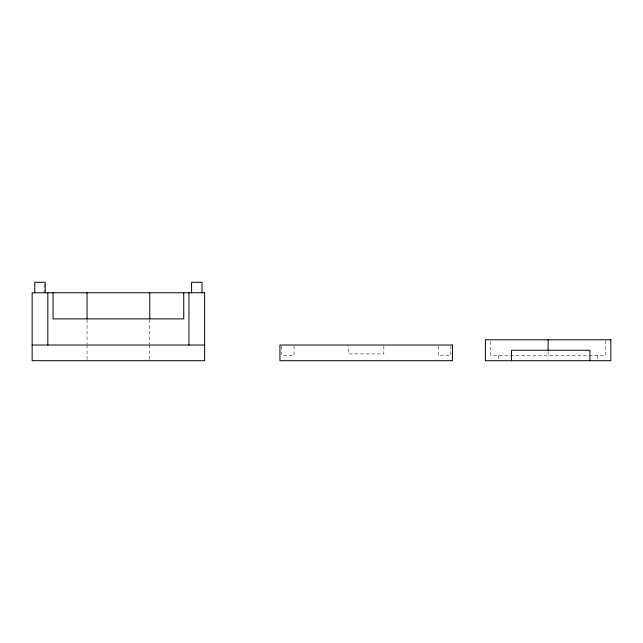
<?xml version="1.0" encoding="UTF-8"?>
<svg xmlns="http://www.w3.org/2000/svg" width="643" height="643" viewBox="0 0 643 643"><rect width="100%" height="100%" fill="white"/><g stroke="black" fill="none" stroke-linecap="round" stroke-linejoin="round"><path stroke-width="0.48" stroke-dasharray="3.21 2.41" d="M605.626 340.774L605.626 355.475L490.625 355.475L490.625 340.774M597.781 355.475L597.781 360.707M548.125 351.552L548.125 355.475M498.47 355.475L498.47 360.707M450.864 345.974L450.864 355.475L438.325 355.475L438.325 345.974M383.831 346.006L383.831 353.907L348.546 353.907L348.546 346.006M294.052 345.974L294.052 355.475L281.505 355.475L281.505 345.974M149.763 319.852L149.763 344.053M149.763 345.026L149.763 359.726M87.038 319.852L87.038 344.053M87.038 345.026L87.038 359.726M44.174 284.198L44.174 291.801"/><path stroke-width="0.96" d="M32.15 345.026L204.643 345.026M589.944 360.707L589.944 350.25L511.531 350.25L511.531 360.707M548.125 339.793L548.125 350.25M202.031 292.75L202.031 282.293L191.574 282.293L191.574 292.75M188.962 292.75L188.962 345.026M183.737 292.75L183.737 318.888L53.056 318.888L53.056 292.75M149.763 292.75L149.763 318.888M87.038 292.75L87.038 318.888M47.831 292.75L47.831 345.026M45.219 292.75L45.219 282.293L34.762 282.293L34.762 292.75M204.643 292.75L32.15 292.75L32.15 360.707L204.643 360.707L204.643 292.75M610.85 339.793L485.401 339.793L485.401 360.707L610.85 360.707L610.85 339.793M452.431 345.026L279.938 345.026L279.938 360.707L452.431 360.707L452.431 345.026"/></g></svg>
